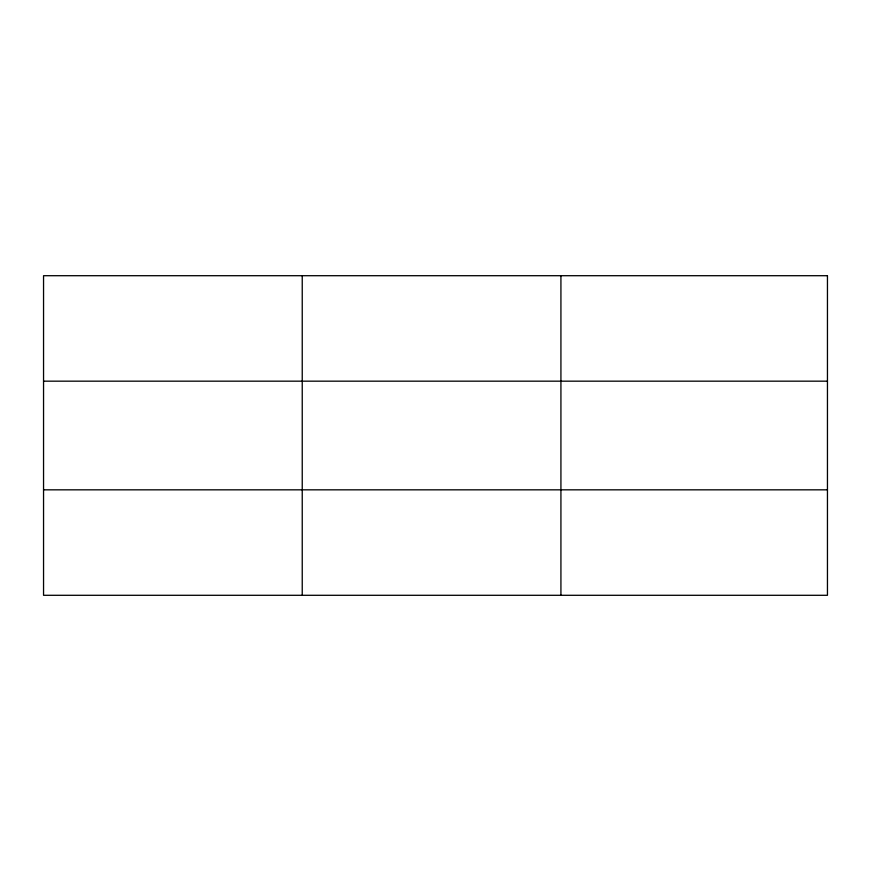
<?xml version="1.0" encoding="UTF-8"?>
<svg xmlns="http://www.w3.org/2000/svg" width="871" height="871" viewBox="0 0 871 871"><rect width="100%" height="100%" fill="white"/><g stroke="black" fill="none" stroke-linecap="round" stroke-linejoin="round"><path stroke-width="1.31" d="M302.237 275.704L302.237 595.296M560.924 275.704L560.924 595.296M43.55 381.171L827.45 381.171M43.55 489.829L827.45 489.829M827.45 275.704L827.45 595.296L43.55 595.296L43.55 275.704L827.45 275.704"/></g></svg>
